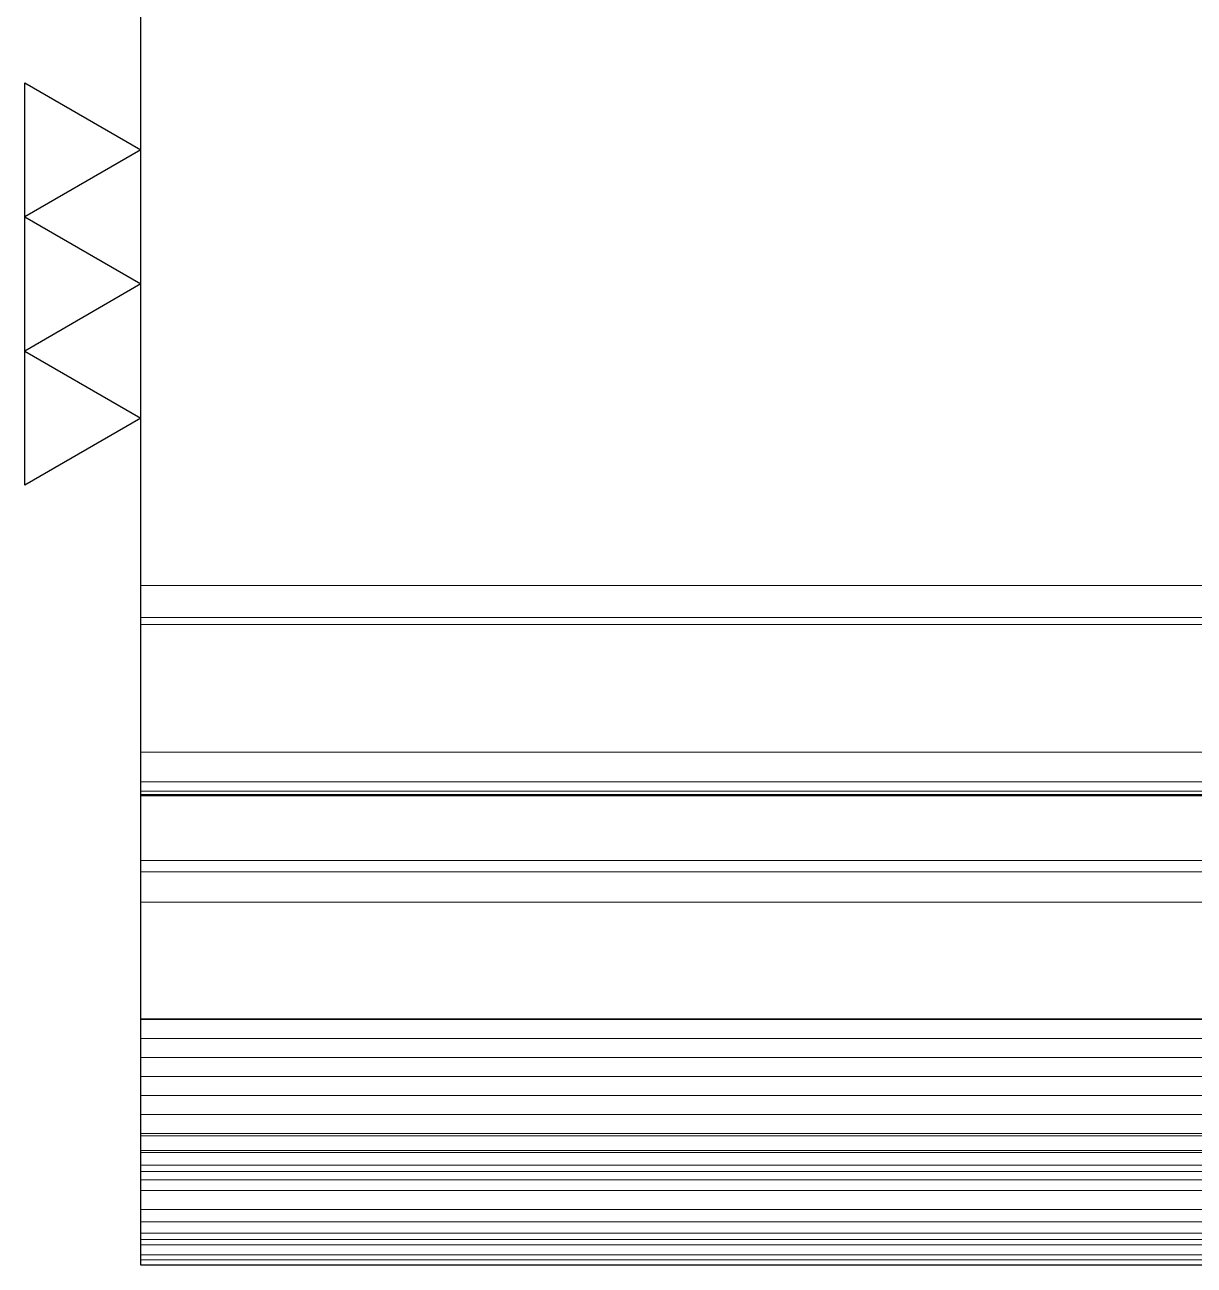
# Model space of a CAD drawing. Header units: millimetres. Extents: x 107797 to 108294, y 9317 to 9593.
# Drawn here: x 108096.5 to 108141.81, y 9482.1 to 9530.17 of the extents above; entities that cross this region are included whole.
import ezdxf

# ---------------------------------------------------------------- set-up
doc = ezdxf.new("R2010")
doc.units = ezdxf.units.MM
doc.linetypes.add('DASHED', pattern=[0])
doc.layers.add('DIM', color=4, linetype='Continuous')
doc.layers.add('PUNCH', color=2, linetype='Continuous')

msp = doc.modelspace()

# ---------------------------------------------------------------- linework, layer by layer
at = {"layer": 'DIM', "color": 8}
msp.add_lwpolyline([(108101.004, 9482.1), (108101.004, 9558.158), (108182.606, 9558.158), (108182.606, 9482.1)], close=True, dxfattribs=at)
at = {"layer": 'DIM'}
msp.add_lwpolyline([(108096.504, 9527.923), (108101.004, 9525.325), (108096.504, 9522.727), (108101.004, 9520.129), (108096.504, 9517.531), (108101.004, 9514.933), (108096.504, 9512.335), (108096.504, 9527.923)], close=True, dxfattribs=at)
at = {"layer": 'PUNCH', "color": 11, "linetype": 'Continuous', "lineweight": 13}
for p, q in [((108101.004, 9500.286), (108101.004, 9539.971)), ((108101.004, 9500.286), (108101.004, 9497.786)), ((108101.004, 9497.786), (108101.004, 9497.78)), ((108101.004, 9497.786), (108182.043, 9497.786)), ((108101.004, 9497.778), (108101.004, 9497.78)), ((108101.004, 9496.165), (108101.004, 9497.778)), ((108101.004, 9496.165), (108101.004, 9491.616)), ((108101.004, 9496.165), (108182.044, 9496.165)), ((108101.004, 9491.616), (108101.004, 9490.884)), ((108101.004, 9491.616), (108182.07, 9491.616)), ((108101.004, 9490.149), (108101.004, 9490.884)), ((108101.004, 9490.884), (108182.074, 9490.884)), ((108101.004, 9489.414), (108101.004, 9490.149)), ((108101.004, 9490.149), (108182.074, 9490.149)), ((108101.004, 9488.678), (108101.004, 9489.414)), ((108101.004, 9489.414), (108182.075, 9489.414)), ((108101.004, 9487.943), (108101.004, 9488.678)), ((108101.004, 9488.678), (108182.076, 9488.678)), ((108101.004, 9487.207), (108101.004, 9487.943)), ((108101.004, 9487.943), (108182.077, 9487.943)), ((108101.004, 9487.207), (108101.004, 9486.471)), ((108101.004, 9487.207), (108182.077, 9487.207)), ((108101.004, 9485.735), (108101.004, 9486.471)), ((108101.004, 9486.471), (108182.077, 9486.471)), ((108101.004, 9484.999), (108101.004, 9485.735)), ((108101.004, 9485.735), (108182.077, 9485.735)), ((108101.004, 9484.999), (108101.004, 9484.261)), ((108101.004, 9484.999), (108182.076, 9484.999)), ((108101.004, 9484.261), (108101.004, 9483.783)), ((108101.004, 9483.783), (108101.004, 9483.337)), ((108101.004, 9482.505), (108101.004, 9483.337)), ((108101.004, 9482.304), (108101.004, 9482.505)), ((108101.004, 9482.505), (108182.073, 9482.505)), ((108101.004, 9482.1), (108101.004, 9482.304)), ((108101.004, 9482.1), (108182.073, 9482.1))]:
    msp.add_line(p, q, dxfattribs=at)
at = {"layer": 'PUNCH', "color": 11, "linetype": 'DASHED', "lineweight": 13}
for p, q in [((108101.004, 9508.437), (108182.08, 9508.437)), ((108101.004, 9501.979), (108182.081, 9501.979)), ((108101.004, 9500.338), (108181.901, 9500.338)), ((108101.004, 9500.338), (108181.901, 9500.338)), ((108101.004, 9500.333), (108181.89, 9500.333)), ((108101.004, 9486.547), (108182.091, 9486.547)), ((108101.004, 9485.975), (108182.086, 9485.975)), ((108101.004, 9485.403), (108182.082, 9485.403))]:
    msp.add_line(p, q, dxfattribs=at)
at = {"layer": 'PUNCH', "color": 155, "linetype": 'DASHED', "lineweight": 13}
for p, q in [((108101.004, 9507.198), (108182.081, 9507.198)), ((108101.004, 9507.198), (108182.081, 9507.198)), ((108101.004, 9506.937), (108182.081, 9506.937)), ((108101.004, 9506.937), (108182.081, 9506.937)), ((108101.004, 9500.833), (108181.92, 9500.833)), ((108101.004, 9500.833), (108181.919, 9500.833)), ((108101.004, 9500.469), (108181.871, 9500.469)), ((108101.004, 9500.337), (108181.899, 9500.337)), ((108101.004, 9500.337), (108181.899, 9500.337)), ((108101.004, 9500.334), (108181.893, 9500.334)), ((108101.004, 9500.334), (108181.893, 9500.334)), ((108101.004, 9500.286), (108182.037, 9500.286)), ((108101.004, 9497.346), (108182.045, 9497.346)), ((108101.004, 9491.647), (108182.116, 9491.647)), ((108101.004, 9487.119), (108182.096, 9487.119)), ((108101.004, 9484.26), (108182.073, 9484.26)), ((108101.004, 9483.782), (108182.073, 9483.782)), ((108101.004, 9483.339), (108182.073, 9483.339)), ((108101.004, 9483.1), (108182.016, 9483.1)), ((108101.004, 9483.1), (108182.016, 9483.1)), ((108101.004, 9482.886), (108182.074, 9482.886))]:
    msp.add_line(p, q, dxfattribs=at)
at = {"layer": 'PUNCH', "color": 155, "linetype": 'Continuous', "lineweight": 13}
for p, q in [((108101.004, 9500.286), (108182.037, 9500.286)), ((108101.004, 9497.78), (108182.038, 9497.78)), ((108101.004, 9484.261), (108182.074, 9484.261)), ((108101.004, 9483.783), (108182.074, 9483.783)), ((108101.004, 9483.337), (108182.073, 9483.337))]:
    msp.add_line(p, q, dxfattribs=at)
at = {"layer": 'PUNCH', "color": 11, "linetype": 'Continuous', "lineweight": 13}
msp.add_open_spline([(108182.073, 9482.304), (108165.117, 9482.304), (108117.961, 9482.304), (108101.004, 9482.304)], degree=3, dxfattribs=at)
at = {"layer": 'PUNCH', "color": 11, "linetype": 'DASHED', "lineweight": 13}
msp.add_open_spline([(108182.073, 9482.301), (108165.117, 9482.301), (108117.961, 9482.301), (108101.004, 9482.301)], degree=3, dxfattribs=at)

doc.saveas('drawing.dxf')
